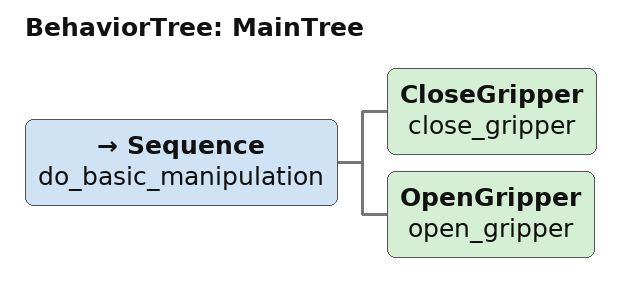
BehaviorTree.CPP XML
<root main_tree_to_execute = "MainTree" >
     <BehaviorTree ID="MainTree">
        <Sequence name="do_basic_manipulation">
            <CloseGripper   name="close_gripper"/>
            <OpenGripper   name="open_gripper"/>
        </Sequence>
     </BehaviorTree>
 </root>
